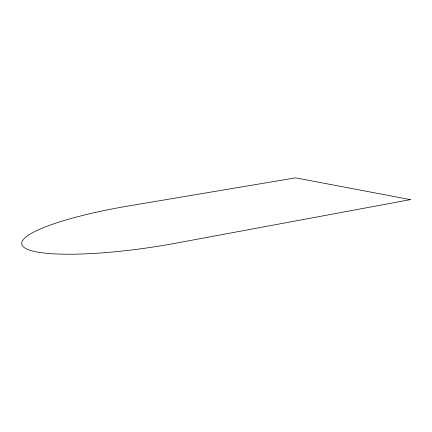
<?xml version="1.0" encoding="UTF-8"?>
<svg xmlns="http://www.w3.org/2000/svg" width="432" height="432" viewBox="0 0 432 432"><rect width="100%" height="100%" fill="white"/><g stroke="black" fill="none" stroke-linecap="round" stroke-linejoin="round"><path stroke-width="0.65" d="M410.4 199.633L175.975 243.162A126.29 22.178 -8.4 0 1 23.857 247.277A126.29 22.178 -8.4 0 1 128.66 205.94L295.601 177.849L410.4 199.633"/></g></svg>
